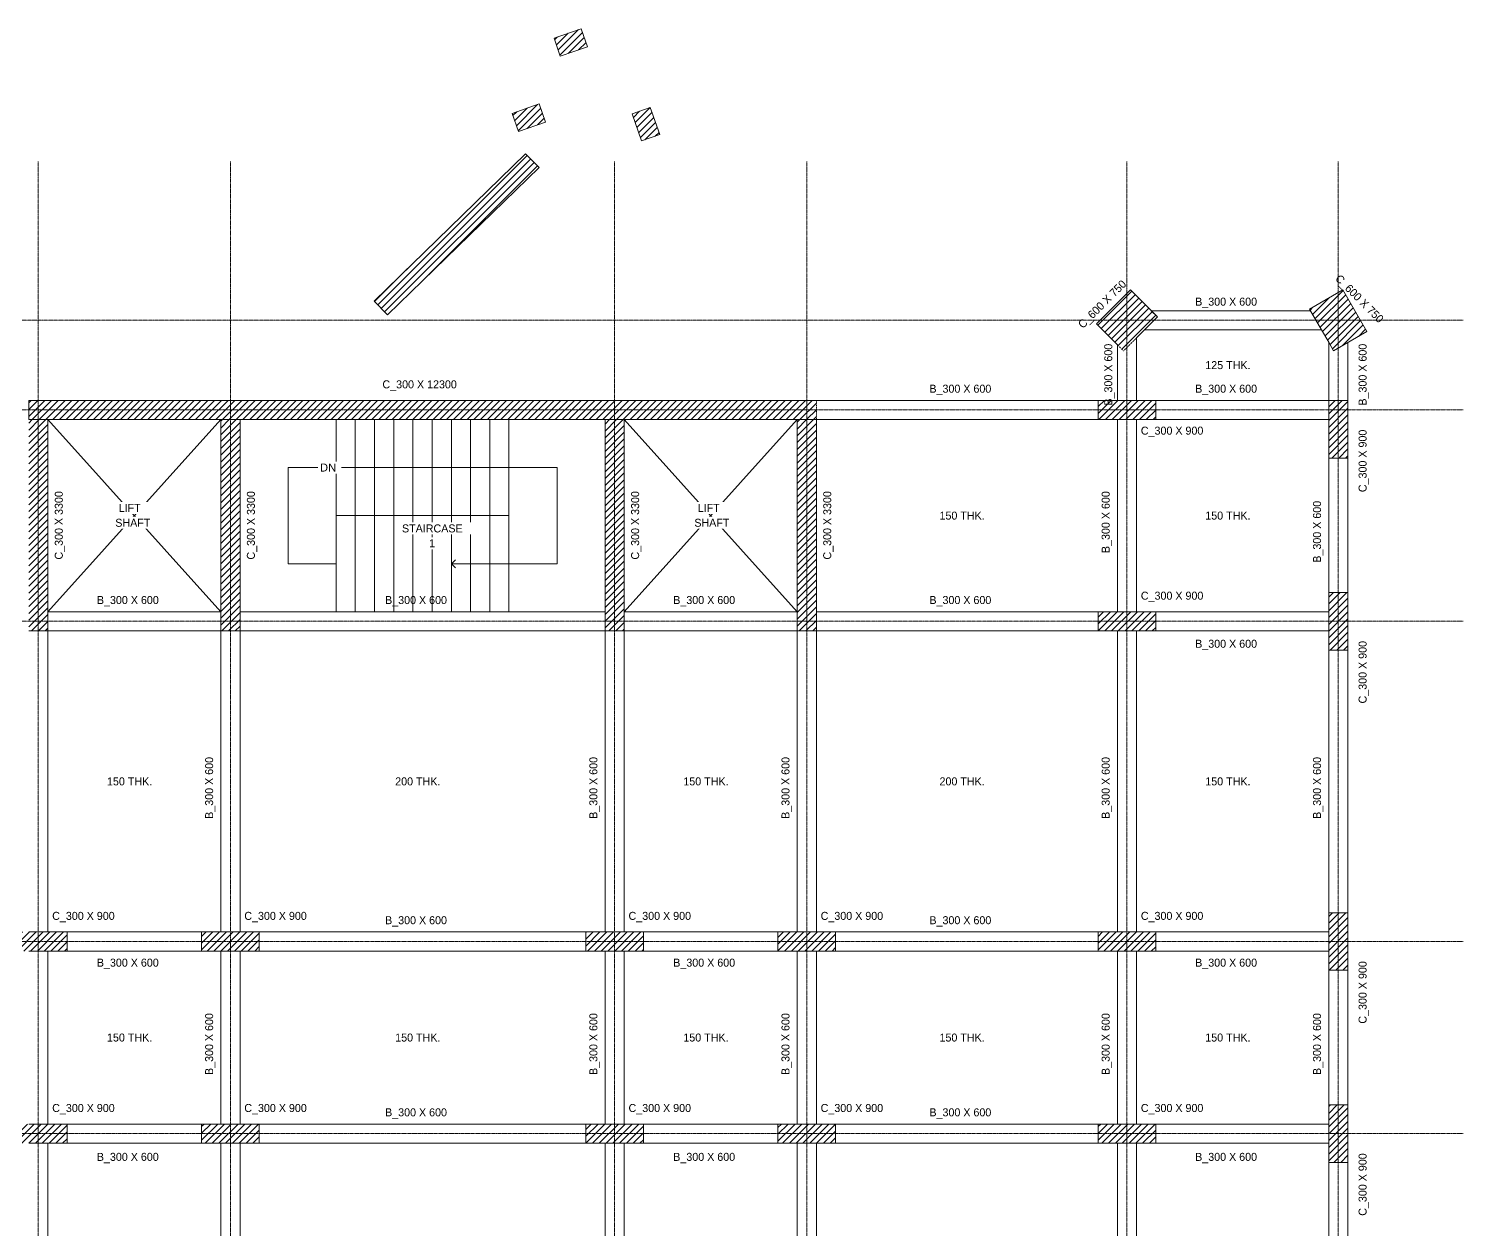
# Model space of a CAD drawing. Header units: millimetres. Extents: x -4286 to 30252, y -4651 to 32254.
# Drawn here: x 7850 to 30252, y 13506 to 32254 of the extents above; entities that cross this region are included whole.
import ezdxf

# ---------------------------------------------------------------- set-up
doc = ezdxf.new("R2010")
doc.units = ezdxf.units.MM
for name, pattern in [('Dash', [6.35, 3.175, -3.175]), ('Grid Line', [22.225, 12.7, -3.175, 3.175, -3.175]), ('Overhead', [3.96875, 2.38125, -1.5875])]:
    doc.linetypes.add(name, pattern=pattern)
for name, color, linetype, lineweight in [('A-DETL', 90, 'Continuous', 18), ('A-FLOR', 192, 'Continuous', 18), ('A-FLOR-IDEN', 11, 'Continuous', 9), ('G-ANNO-TEXT', 231, 'Continuous', 9), ('S-BEAM', 12, 'Continuous', 18), ('S-BEAM-HDLN', 1, 'Dash', 18), ('S-BEAM-IDEN', 2, 'Continuous', 9), ('S-COLS', 52, 'Continuous', 18), ('S-COLS-IDEN', 171, 'Continuous', 9), ('S-GRID', 1, 'Continuous', 9), ('S-STRS', 31, 'Continuous', 18), ('S-STRS-ANNO', 31, 'Continuous', 18), ('S-STRS-IDEN', 31, 'Continuous', 18)]:
    doc.layers.add(name, color=color, linetype=linetype, lineweight=lineweight)
doc.styles.add('Arial', font='arial.ttf', dxfattribs={"height": 125})
doc.styles.add('JetBrains Mono', font='JetBrainsMono-VariableFont_wght.ttf', dxfattribs={"height": 125})
pattern_1 = [(45, (0, 0), (-53.03301, 53.03301), [])]

msp = doc.modelspace()

# ---------------------------------------------------------------- hatches: boundary and pattern name
at = {"layer": 'S-COLS'}
h = msp.add_hatch(dxfattribs=at)
h.set_pattern_fill('FP_3', color=8, style=0, pattern_type=2)
h.set_pattern_definition(pattern_1)
h.paths.add_polyline_path([(16151.8, 31822.9), (16576.9, 31970.5), (16478.4, 32253.9), (16053.4, 32106.2)])
h = msp.add_hatch(dxfattribs=at)
h.set_pattern_fill('FP_3', color=8, style=0, pattern_type=2)
h.set_pattern_definition(pattern_1)
h.paths.add_polyline_path([(15496.5, 30647.5), (15921.6, 30795.2), (15823.1, 31078.5), (15398, 30930.8)])
h = msp.add_hatch(dxfattribs=at)
h.set_pattern_fill('FP_2', color=8, style=0, pattern_type=2)
h.set_pattern_definition(pattern_1)
h.paths.add_polyline_path([(17421.4, 30500.9), (17704.8, 30599.4), (17557.1, 31024.5), (17273.7, 30926)])
h = msp.add_hatch(dxfattribs=at)
h.set_pattern_fill('FP_1', color=8, style=0, pattern_type=2)
h.set_pattern_definition(pattern_1)
h.paths.add_polyline_path([(13452.1, 27786.2), (15819.5, 30085.2), (15610.5, 30300.4), (13243.1, 28001.4)])
h = msp.add_hatch(dxfattribs=at)
h.set_pattern_fill('FP_2', color=8, style=0, pattern_type=2)
h.set_pattern_definition(pattern_1)
h.paths.add_polyline_path([(24947, 27222.7), (25477.3, 27753), (25053, 28177.3), (24522.7, 27647), (24850, 27319.7)])
h = msp.add_hatch(dxfattribs=at)
h.set_pattern_fill('FP_3', color=8, style=0, pattern_type=2)
h.set_pattern_definition(pattern_1)
h.paths.add_polyline_path([(28227.7, 27225.2), (28747.3, 27525.2), (28372.3, 28174.8), (27852.7, 27874.8), (28150, 27359.8)])
h = msp.add_hatch(dxfattribs=at)
h.set_pattern_fill('FP_1', color=8, style=0, pattern_type=2)
h.set_pattern_definition(pattern_1)
h.paths.add_polyline_path([(20150, 26150), (20150, 26450), (7850, 26450), (7850, 26150), (12983.3, 26150)])
h = msp.add_hatch(dxfattribs=at)
h.set_pattern_fill('FP_1', color=8, style=0, pattern_type=2)
h.set_pattern_definition(pattern_1)
h.paths.add_polyline_path([(25450, 26150), (25450, 26450), (24550, 26450), (24550, 26150), (25150, 26150)])
h = msp.add_hatch(dxfattribs=at)
h.set_pattern_fill('FP_1', color=8, style=0, pattern_type=2)
h.set_pattern_definition(pattern_1)
h.paths.add_polyline_path([(28450, 25550), (28450, 26450), (28150, 26450), (28150, 25550)])
h = msp.add_hatch(dxfattribs=at)
h.set_pattern_fill('FP_1', color=8, style=0, pattern_type=2)
h.set_pattern_definition(pattern_1)
h.paths.add_polyline_path([(8150, 22850), (8150, 26150), (7850, 26150), (7850, 22850)])
h = msp.add_hatch(dxfattribs=at)
h.set_pattern_fill('FP_1', color=8, style=0, pattern_type=2)
h.set_pattern_definition(pattern_1)
h.paths.add_polyline_path([(11150, 22850), (11150, 26150), (10850, 26150), (10850, 22850)])
h = msp.add_hatch(dxfattribs=at)
h.set_pattern_fill('FP_1', color=8, style=0, pattern_type=2)
h.set_pattern_definition(pattern_1)
h.paths.add_polyline_path([(17150, 22850), (17150, 26150), (16850, 26150), (16850, 22850)])
h = msp.add_hatch(dxfattribs=at)
h.set_pattern_fill('FP_1', color=8, style=0, pattern_type=2)
h.set_pattern_definition(pattern_1)
h.paths.add_polyline_path([(20150, 22850), (20150, 26150), (19850, 26150), (19850, 22850)])
h = msp.add_hatch(dxfattribs=at)
h.set_pattern_fill('FP_1', color=8, style=0, pattern_type=2)
h.set_pattern_definition(pattern_1)
h.paths.add_polyline_path([(28150, 22550), (28450, 22550), (28450, 23450), (28150, 23450), (28150, 22850)])
h = msp.add_hatch(dxfattribs=at)
h.set_pattern_fill('FP_1', color=8, style=0, pattern_type=2)
h.set_pattern_definition(pattern_1)
h.paths.add_polyline_path([(25450, 22850), (25450, 23150), (24550, 23150), (24550, 22850), (25150, 22850)])
h = msp.add_hatch(dxfattribs=at)
h.set_pattern_fill('FP_1', color=8, style=0, pattern_type=2)
h.set_pattern_definition(pattern_1)
h.paths.add_polyline_path([(28150, 17550), (28450, 17550), (28450, 18450), (28150, 18450), (28150, 17850)])
h = msp.add_hatch(dxfattribs=at)
h.set_pattern_fill('FP_1', color=8, style=0, pattern_type=2)
h.set_pattern_definition(pattern_1)
h.paths.add_polyline_path([(8450, 17850), (8450, 18150), (7550, 18150), (7550, 17850), (8234.3, 17850)])
h = msp.add_hatch(dxfattribs=at)
h.set_pattern_fill('FP_1', color=8, style=0, pattern_type=2)
h.set_pattern_definition(pattern_1)
h.paths.add_polyline_path([(11450, 17850), (11450, 18150), (10550, 18150), (10550, 17850), (11150, 17850)])
h = msp.add_hatch(dxfattribs=at)
h.set_pattern_fill('FP_1', color=8, style=0, pattern_type=2)
h.set_pattern_definition(pattern_1)
h.paths.add_polyline_path([(17150, 17850), (17450, 17850), (17450, 18150), (16550, 18150), (16550, 17850), (16850, 17850)])
h = msp.add_hatch(dxfattribs=at)
h.set_pattern_fill('FP_1', color=8, style=0, pattern_type=2)
h.set_pattern_definition(pattern_1)
h.paths.add_polyline_path([(20150, 17850), (20450, 17850), (20450, 18150), (19550, 18150), (19550, 17850), (19850, 17850)])
h = msp.add_hatch(dxfattribs=at)
h.set_pattern_fill('FP_1', color=8, style=0, pattern_type=2)
h.set_pattern_definition(pattern_1)
h.paths.add_polyline_path([(25150, 17850), (25450, 17850), (25450, 18150), (24550, 18150), (24550, 17850), (24850, 17850)])
h = msp.add_hatch(dxfattribs=at)
h.set_pattern_fill('FP_1', color=8, style=0, pattern_type=2)
h.set_pattern_definition(pattern_1)
h.paths.add_polyline_path([(28150, 14550), (28450, 14550), (28450, 15450), (28150, 15450), (28150, 14850)])
h = msp.add_hatch(dxfattribs=at)
h.set_pattern_fill('FP_1', color=8, style=0, pattern_type=2)
h.set_pattern_definition(pattern_1)
h.paths.add_polyline_path([(8450, 14850), (8450, 15150), (7550, 15150), (7550, 14850), (8234.3, 14850)])
h = msp.add_hatch(dxfattribs=at)
h.set_pattern_fill('FP_1', color=8, style=0, pattern_type=2)
h.set_pattern_definition(pattern_1)
h.paths.add_polyline_path([(10550, 14850), (11450, 14850), (11450, 15150), (10550, 15150)])
h = msp.add_hatch(dxfattribs=at)
h.set_pattern_fill('FP_1', color=8, style=0, pattern_type=2)
h.set_pattern_definition(pattern_1)
h.paths.add_polyline_path([(17450, 14850), (17450, 15150), (16550, 15150), (16550, 14850), (17150, 14850)])
h = msp.add_hatch(dxfattribs=at)
h.set_pattern_fill('FP_1', color=8, style=0, pattern_type=2)
h.set_pattern_definition(pattern_1)
h.paths.add_polyline_path([(20150, 14850), (20450, 14850), (20450, 15150), (19550, 15150), (19550, 14850), (19850, 14850)])
h = msp.add_hatch(dxfattribs=at)
h.set_pattern_fill('FP_1', color=8, style=0, pattern_type=2)
h.set_pattern_definition(pattern_1)
h.paths.add_polyline_path([(24850, 14850), (25450, 14850), (25450, 15150), (24550, 15150), (24550, 14850)])

# ---------------------------------------------------------------- linework, layer by layer
at = {"layer": 'A-DETL'}
for p, q in [((8150, 26150), (10850, 23150)), ((8150, 23150), (10850, 26150)), ((17150, 26150), (19850, 23150)), ((17150, 23150), (19850, 26150))]:
    msp.add_line(p, q, dxfattribs=at)
at = {"layer": 'A-FLOR'}
for p, q in [((25274.3, 27550), (25150, 27425.7)), ((25150, 27425.7), (25150, 26450)), ((28040.2, 27550), (25274.3, 27550)), ((28150, 27359.8), (28040.2, 27550)), ((28150, 26450), (28150, 27359.8)), ((25150, 26450), (28150, 26450)), ((20150, 26150), (20150, 23150)), ((24850, 26150), (20150, 26150)), ((24850, 23150), (24850, 26150)), ((25150, 26150), (25150, 23150)), ((28150, 26150), (25150, 26150)), ((28150, 23150), (28150, 26150)), ((20150, 23150), (24850, 23150)), ((25150, 23150), (28150, 23150)), ((10850, 22850), (8150, 22850)), ((8150, 22850), (8150, 18150)), ((10850, 18150), (10850, 22850)), ((16850, 22850), (11150, 22850)), ((11150, 22850), (11150, 18150)), ((16850, 18150), (16850, 22850)), ((19850, 22850), (17150, 22850)), ((17150, 22850), (17150, 18150)), ((19850, 18150), (19850, 22850)), ((20150, 22850), (20150, 18150)), ((24850, 22850), (20150, 22850)), ((24850, 18150), (24850, 22850)), ((25150, 22850), (25150, 18150)), ((28150, 22850), (25150, 22850)), ((28150, 18150), (28150, 22850)), ((8150, 18150), (10850, 18150)), ((11150, 18150), (16850, 18150)), ((17150, 18150), (19850, 18150)), ((20150, 18150), (24850, 18150)), ((25150, 18150), (28150, 18150)), ((10850, 17850), (8150, 17850)), ((8150, 17850), (8150, 15150)), ((10850, 15150), (10850, 17850)), ((16850, 17850), (11150, 17850)), ((11150, 17850), (11150, 15150)), ((16850, 15150), (16850, 17850)), ((19850, 17850), (17150, 17850)), ((17150, 17850), (17150, 15150)), ((19850, 15150), (19850, 17850)), ((20150, 17850), (20150, 15150)), ((24850, 17850), (20150, 17850)), ((24850, 15150), (24850, 17850)), ((25150, 17850), (25150, 15150)), ((28150, 17850), (25150, 17850)), ((28150, 15150), (28150, 17850)), ((8150, 15150), (10850, 15150)), ((11150, 15150), (16850, 15150)), ((17150, 15150), (19850, 15150)), ((20150, 15150), (24850, 15150)), ((25150, 15150), (28150, 15150)), ((10850, 14850), (8150, 14850)), ((8150, 14850), (8150, 11150)), ((10850, 11150), (10850, 14850)), ((16850, 14850), (11150, 14850)), ((11150, 14850), (11150, 11150)), ((16850, 11150), (16850, 14850)), ((19850, 14850), (17150, 14850)), ((17150, 14850), (17150, 11150)), ((19850, 11150), (19850, 14850)), ((24850, 14850), (20150, 14850)), ((20150, 14850), (20150, 11150)), ((24850, 11150), (24850, 14850)), ((28150, 14850), (25150, 14850)), ((25150, 14850), (25150, 11150)), ((28150, 11150), (28150, 14850))]:
    msp.add_line(p, q, dxfattribs=at)
at = {"layer": 'S-BEAM'}
for p, q in [((25380.3, 27850), (25477.3, 27753)), ((27867, 27850), (25380.3, 27850)), ((28040.2, 27550), (27867, 27850)), ((25477.3, 27753), (25274.3, 27550)), ((25150, 26450), (25150, 27425.7)), ((25274.3, 27550), (28040.2, 27550)), ((28227.7, 27225.2), (28150, 27359.8)), ((28150, 27359.8), (28150, 26450)), ((28450, 27353.6), (28227.7, 27225.2)), ((28450, 26450), (28450, 27353.6)), ((24850, 27319.7), (24850, 26450)), ((24550, 26450), (20150, 26450)), ((24550, 26150), (24550, 26450)), ((24850, 26450), (25150, 26450)), ((25450, 26450), (25450, 26150)), ((28150, 26450), (25450, 26450)), ((28150, 26150), (28150, 26450)), ((28150, 26450), (28450, 26450)), ((20150, 26150), (24550, 26150)), ((25150, 26150), (24850, 26150)), ((24850, 26150), (24850, 23150)), ((25150, 23150), (25150, 26150)), ((25450, 26150), (28150, 26150)), ((28450, 25550), (28150, 25550)), ((28150, 25550), (28150, 23450)), ((28450, 23450), (28450, 25550)), ((28150, 23450), (28450, 23450)), ((8150, 23150), (8150, 22850)), ((10850, 23150), (8150, 23150)), ((10850, 22850), (10850, 23150)), ((11150, 23150), (11150, 22850)), ((16850, 23150), (11150, 23150)), ((16850, 22850), (16850, 23150)), ((17150, 23150), (17150, 22850)), ((19850, 23150), (17150, 23150)), ((19850, 22850), (19850, 23150)), ((20150, 23150), (20150, 22850)), ((24550, 23150), (20150, 23150)), ((24550, 22850), (24550, 23150)), ((24850, 23150), (25150, 23150)), ((25450, 23150), (25450, 22850)), ((28150, 23150), (25450, 23150)), ((28150, 22850), (28150, 23150)), ((8150, 22850), (7850, 22850)), ((8150, 18150), (8150, 22850)), ((8150, 22850), (10850, 22850)), ((11150, 22850), (10850, 22850)), ((10850, 22850), (10850, 18150)), ((11150, 18150), (11150, 22850)), ((11150, 22850), (16850, 22850)), ((17150, 22850), (16850, 22850)), ((16850, 22850), (16850, 18150)), ((17150, 18150), (17150, 22850)), ((17150, 22850), (19850, 22850)), ((20150, 22850), (19850, 22850)), ((19850, 22850), (19850, 18150)), ((20150, 18150), (20150, 22850)), ((20150, 22850), (24550, 22850)), ((25150, 22850), (24850, 22850)), ((24850, 22850), (24850, 18150)), ((25150, 18150), (25150, 22850)), ((25450, 22850), (28150, 22850)), ((28450, 22550), (28150, 22550)), ((28150, 22550), (28150, 18450)), ((28450, 18450), (28450, 22550)), ((28150, 18450), (28450, 18450)), ((7850, 18150), (8150, 18150)), ((8450, 18150), (8450, 17850)), ((10550, 18150), (8450, 18150)), ((10550, 17850), (10550, 18150)), ((10850, 18150), (11150, 18150)), ((11450, 18150), (11450, 17850)), ((16550, 18150), (11450, 18150)), ((16550, 17850), (16550, 18150)), ((16850, 18150), (17150, 18150)), ((17450, 18150), (17450, 17850)), ((19550, 18150), (17450, 18150)), ((19550, 17850), (19550, 18150)), ((19850, 18150), (20150, 18150)), ((20450, 18150), (20450, 17850)), ((24550, 18150), (20450, 18150)), ((24550, 17850), (24550, 18150)), ((24850, 18150), (25150, 18150)), ((25450, 18150), (25450, 17850)), ((28150, 18150), (25450, 18150)), ((28150, 17850), (28150, 18150)), ((8150, 17850), (7850, 17850)), ((8150, 15150), (8150, 17850)), ((8450, 17850), (10550, 17850)), ((11150, 17850), (10850, 17850)), ((10850, 17850), (10850, 15150)), ((11150, 15150), (11150, 17850)), ((11450, 17850), (16550, 17850)), ((17150, 17850), (16850, 17850)), ((16850, 17850), (16850, 15150)), ((17150, 15150), (17150, 17850)), ((17450, 17850), (19550, 17850)), ((20150, 17850), (19850, 17850)), ((19850, 17850), (19850, 15150)), ((20150, 15150), (20150, 17850)), ((20450, 17850), (24550, 17850)), ((25150, 17850), (24850, 17850)), ((24850, 17850), (24850, 15150)), ((25150, 15150), (25150, 17850)), ((25450, 17850), (28150, 17850)), ((28450, 17550), (28150, 17550)), ((28150, 17550), (28150, 15450)), ((28450, 15450), (28450, 17550)), ((28150, 15450), (28450, 15450)), ((7850, 15150), (8150, 15150)), ((8450, 15150), (8450, 14850)), ((10550, 15150), (8450, 15150)), ((10550, 14850), (10550, 15150)), ((10850, 15150), (11150, 15150)), ((11450, 15150), (11450, 14850)), ((16550, 15150), (11450, 15150)), ((16550, 14850), (16550, 15150)), ((16850, 15150), (17150, 15150)), ((17450, 15150), (17450, 14850)), ((19550, 15150), (17450, 15150)), ((19550, 14850), (19550, 15150)), ((19850, 15150), (20150, 15150)), ((20450, 15150), (20450, 14850)), ((24550, 15150), (20450, 15150)), ((24550, 14850), (24550, 15150)), ((24850, 15150), (25150, 15150)), ((25450, 15150), (25450, 14850)), ((28150, 15150), (25450, 15150)), ((28150, 14850), (28150, 15150)), ((8150, 14850), (7850, 14850)), ((8150, 11150), (8150, 14850)), ((8450, 14850), (10550, 14850)), ((11150, 14850), (10850, 14850)), ((10850, 14850), (10850, 11150)), ((11150, 11150), (11150, 14850)), ((11450, 14850), (16550, 14850)), ((17150, 14850), (16850, 14850)), ((16850, 14850), (16850, 11150)), ((17150, 11150), (17150, 14850)), ((17450, 14850), (19550, 14850)), ((20150, 14850), (19850, 14850)), ((19850, 14850), (19850, 11150)), ((20150, 11150), (20150, 14850)), ((20450, 14850), (24550, 14850)), ((25150, 14850), (24850, 14850)), ((24850, 14850), (24850, 11150)), ((25150, 11150), (25150, 14850)), ((25450, 14850), (28150, 14850)), ((28450, 14550), (28150, 14550)), ((28150, 14550), (28150, 11450)), ((28450, 11450), (28450, 14550))]:
    msp.add_line(p, q, dxfattribs=at)
at = {"layer": 'S-BEAM-HDLN'}
for p, q in [((24947, 27222.7), (25150, 27425.7)), ((24850, 27319.7), (24947, 27222.7)), ((20150, 26150), (20150, 26450))]:
    msp.add_line(p, q, dxfattribs=at)
at = {"layer": 'S-COLS'}
for p, q in [((16053.4, 32106.2), (16478.4, 32253.9)), ((16151.8, 31822.9), (16053.4, 32106.2)), ((16478.4, 32253.9), (16576.9, 31970.5)), ((16576.9, 31970.5), (16151.8, 31822.9)), ((15398, 30930.8), (15823.1, 31078.5)), ((15496.5, 30647.5), (15398, 30930.8)), ((15823.1, 31078.5), (15921.6, 30795.2)), ((17273.7, 30926), (17557.1, 31024.5)), ((17421.4, 30500.9), (17273.7, 30926)), ((17557.1, 31024.5), (17704.8, 30599.4)), ((15921.6, 30795.2), (15496.5, 30647.5)), ((17704.8, 30599.4), (17421.4, 30500.9)), ((13243.1, 28001.4), (15610.5, 30300.4)), ((15610.5, 30300.4), (15819.5, 30085.2)), ((15819.5, 30085.2), (13452.1, 27786.2)), ((24522.7, 27647), (25053, 28177.3)), ((25053, 28177.3), (25477.3, 27753)), ((27852.7, 27874.8), (28372.3, 28174.8)), ((28372.3, 28174.8), (28747.3, 27525.2)), ((13452.1, 27786.2), (13243.1, 28001.4)), ((28040.2, 27550), (27852.7, 27874.8)), ((24850, 27319.7), (24522.7, 27647)), ((25477.3, 27753), (25274.3, 27550)), ((25274.3, 27550), (25150, 27425.7)), ((28150, 27359.8), (28040.2, 27550)), ((28227.7, 27225.2), (28150, 27359.8)), ((28747.3, 27525.2), (28227.7, 27225.2)), ((7850, 26450), (20150, 26450)), ((7850, 26150), (7850, 26450)), ((24550, 26450), (25150, 26450)), ((24550, 26150), (24550, 26450)), ((25150, 26450), (25450, 26450)), ((25450, 26450), (25450, 26150)), ((28150, 26450), (28450, 26450)), ((28150, 26150), (28150, 26450)), ((28450, 26450), (28450, 25550)), ((7850, 26150), (8150, 26150)), ((20150, 26150), (7850, 26150)), ((8150, 26150), (8150, 22850)), ((10850, 26150), (11150, 26150)), ((10850, 22850), (10850, 26150)), ((11150, 26150), (11150, 22850)), ((16850, 26150), (17150, 26150)), ((16850, 22850), (16850, 26150)), ((17150, 26150), (17150, 22850)), ((19850, 26150), (20150, 26150)), ((19850, 22850), (19850, 26150)), ((20150, 26150), (20150, 22850)), ((24850, 26150), (24550, 26150)), ((25150, 26150), (24850, 26150)), ((25450, 26150), (25150, 26150)), ((28150, 25550), (28150, 26150)), ((28450, 25550), (28150, 25550)), ((28150, 23450), (28450, 23450)), ((28150, 23150), (28150, 23450)), ((28450, 23450), (28450, 22550)), ((24550, 23150), (24850, 23150)), ((24550, 22850), (24550, 23150)), ((24850, 23150), (25150, 23150)), ((25150, 23150), (25450, 23150)), ((25450, 23150), (25450, 22850)), ((28150, 22850), (28150, 23150)), ((8150, 22850), (7850, 22850)), ((11150, 22850), (10850, 22850)), ((17150, 22850), (16850, 22850)), ((20150, 22850), (19850, 22850)), ((24850, 22850), (24550, 22850)), ((25150, 22850), (24850, 22850)), ((25450, 22850), (25150, 22850)), ((28150, 22550), (28150, 22850)), ((28450, 22550), (28150, 22550)), ((28150, 18450), (28450, 18450)), ((28150, 18150), (28150, 18450)), ((28450, 18450), (28450, 17550)), ((7850, 18150), (8150, 18150)), ((8150, 18150), (8450, 18150)), ((8450, 18150), (8450, 17850)), ((10550, 18150), (10850, 18150)), ((10550, 17850), (10550, 18150)), ((10850, 18150), (11150, 18150)), ((11150, 18150), (11450, 18150)), ((11450, 18150), (11450, 17850)), ((16550, 18150), (16850, 18150)), ((16550, 17850), (16550, 18150)), ((16850, 18150), (17150, 18150)), ((17150, 18150), (17450, 18150)), ((17450, 18150), (17450, 17850)), ((19550, 18150), (19850, 18150)), ((19550, 17850), (19550, 18150)), ((19850, 18150), (20150, 18150)), ((20150, 18150), (20450, 18150)), ((20450, 18150), (20450, 17850)), ((24550, 18150), (24850, 18150)), ((24550, 17850), (24550, 18150)), ((24850, 18150), (25150, 18150)), ((25150, 18150), (25450, 18150)), ((25450, 18150), (25450, 17850)), ((28150, 17850), (28150, 18150)), ((8150, 17850), (7850, 17850)), ((8450, 17850), (8150, 17850)), ((10850, 17850), (10550, 17850)), ((11150, 17850), (10850, 17850)), ((11450, 17850), (11150, 17850)), ((16850, 17850), (16550, 17850)), ((17150, 17850), (16850, 17850)), ((17450, 17850), (17150, 17850)), ((19850, 17850), (19550, 17850)), ((20150, 17850), (19850, 17850)), ((20450, 17850), (20150, 17850)), ((24850, 17850), (24550, 17850)), ((25150, 17850), (24850, 17850)), ((25450, 17850), (25150, 17850)), ((28150, 17550), (28150, 17850)), ((28450, 17550), (28150, 17550)), ((28150, 15450), (28450, 15450)), ((28150, 15150), (28150, 15450)), ((28450, 15450), (28450, 14550)), ((7850, 15150), (8150, 15150)), ((8150, 15150), (8450, 15150)), ((8450, 15150), (8450, 14850)), ((10550, 15150), (10850, 15150)), ((10550, 14850), (10550, 15150)), ((10850, 15150), (11150, 15150)), ((11150, 15150), (11450, 15150)), ((11450, 15150), (11450, 14850)), ((16550, 15150), (16850, 15150)), ((16550, 14850), (16550, 15150)), ((16850, 15150), (17150, 15150)), ((17150, 15150), (17450, 15150)), ((17450, 15150), (17450, 14850)), ((19550, 15150), (19850, 15150)), ((19550, 14850), (19550, 15150)), ((19850, 15150), (20150, 15150)), ((20150, 15150), (20450, 15150)), ((20450, 15150), (20450, 14850)), ((24550, 15150), (24850, 15150)), ((24550, 14850), (24550, 15150)), ((24850, 15150), (25150, 15150)), ((25150, 15150), (25450, 15150)), ((25450, 15150), (25450, 14850)), ((28150, 14850), (28150, 15150)), ((8150, 14850), (7850, 14850)), ((8450, 14850), (8150, 14850)), ((10850, 14850), (10550, 14850)), ((11150, 14850), (10850, 14850)), ((11450, 14850), (11150, 14850)), ((16850, 14850), (16550, 14850)), ((17150, 14850), (16850, 14850)), ((17450, 14850), (17150, 14850)), ((19850, 14850), (19550, 14850)), ((20150, 14850), (19850, 14850)), ((20450, 14850), (20150, 14850)), ((24850, 14850), (24550, 14850)), ((25150, 14850), (24850, 14850)), ((25450, 14850), (25150, 14850)), ((28150, 14550), (28150, 14850)), ((28450, 14550), (28150, 14550))]:
    msp.add_line(p, q, dxfattribs=at)
at = {"layer": 'S-GRID', "linetype": 'Grid Line'}
for p, q in [((8000, 30181.3), (8000, -4050.9)), ((11000, 30181.3), (11000, -4050.9)), ((17000, 30181.3), (17000, -4050.9)), ((20000, 30181.3), (20000, -4050.9)), ((25000, 30181.3), (25000, -4050.9)), ((28300, 30181.3), (28300, -4050.9)), ((30252.4, 27700), (-3685.8, 27700)), ((30252.4, 26300), (-3685.8, 26300)), ((30252.4, 23000), (-3685.8, 23000)), ((30252.4, 18000), (-3685.8, 18000)), ((30252.4, 15000), (-3685.8, 15000))]:
    msp.add_line(p, q, dxfattribs=at)
at = {"layer": 'S-STRS'}
for p, q in [((11150, 26150), (11150, 23150)), ((12650, 26150), (11150, 26150)), ((12650, 24650), (12650, 26150)), ((12950, 24650), (12950, 26150)), ((13250, 24650), (13250, 26150)), ((13550, 24650), (13550, 26150)), ((13850, 24650), (13850, 26150)), ((14150, 24650), (14150, 26150)), ((14450, 24650), (14450, 26150)), ((14750, 24650), (14750, 26150)), ((15050, 24650), (15050, 26150)), ((15350, 24650), (15350, 26150)), ((12650, 23150), (12650, 24650)), ((12950, 24650), (12650, 24650)), ((13250, 24650), (12950, 24650)), ((12950, 24650), (12950, 23150)), ((13550, 24650), (13250, 24650)), ((13250, 24650), (13250, 23150)), ((13850, 24650), (13550, 24650)), ((13550, 24650), (13550, 23150)), ((14150, 24650), (13850, 24650)), ((13850, 24650), (13850, 23150)), ((14450, 24650), (14150, 24650)), ((14150, 24650), (14150, 23150)), ((14750, 24650), (14450, 24650)), ((14450, 24650), (14450, 23150)), ((15050, 24650), (14750, 24650)), ((14750, 24650), (14750, 23150)), ((15350, 24650), (15050, 24650)), ((15050, 24650), (15050, 23150)), ((15350, 24650), (15350, 23150)), ((11150, 23150), (12650, 23150))]:
    msp.add_line(p, q, dxfattribs=at)
at = {"layer": 'S-STRS', "linetype": 'Overhead'}
for p, q in [((12650, 24650), (12650, 26150)), ((12950, 24650), (12950, 26150)), ((13250, 24650), (13250, 26150)), ((13550, 24650), (13550, 26150)), ((13850, 24650), (13850, 26150)), ((14150, 24650), (14150, 26150)), ((14450, 24650), (14450, 26150)), ((14750, 24650), (14750, 26150)), ((15050, 24650), (15050, 26150)), ((15350, 24650), (15350, 26150)), ((12950, 24650), (12950, 23150)), ((13250, 24650), (13250, 23150)), ((13550, 24650), (13550, 23150)), ((13850, 24650), (13850, 23150)), ((14150, 24650), (14150, 23150)), ((14450, 24650), (14450, 23150)), ((14750, 24650), (14750, 23150)), ((15050, 24650), (15050, 23150)), ((15350, 24650), (15350, 23150))]:
    msp.add_line(p, q, dxfattribs=at)
at = {"layer": 'S-STRS-ANNO'}
for p, q in [((11900, 25400), (11900, 23900)), ((12650, 25400), (11900, 25400)), ((12950, 25400), (12650, 25400)), ((13250, 25400), (12950, 25400)), ((13550, 25400), (13250, 25400)), ((13850, 25400), (13550, 25400)), ((14150, 25400), (13850, 25400)), ((14450, 25400), (14150, 25400)), ((14750, 25400), (14450, 25400)), ((15050, 25400), (14750, 25400)), ((15350, 25400), (15050, 25400)), ((16100, 25400), (15350, 25400)), ((16100, 23900), (16100, 25400)), ((11900, 23900), (12650, 23900)), ((14450, 23900), (14512.5, 23962.5)), ((14450, 23900), (14750, 23900)), ((14450, 23900), (14512.5, 23837.5)), ((14750, 23900), (15050, 23900)), ((15050, 23900), (15350, 23900)), ((15350, 23900), (16100, 23900))]:
    msp.add_line(p, q, dxfattribs=at)

# ---------------------------------------------------------------- texts
at = {"layer": 'A-FLOR-IDEN', "char_height": 125, "width": 1026.16, "attachment_point": 1, "style": 'JetBrains Mono'}
for s, insert in [('125 THK.', (26223.1, 27063)), ('150 THK.', (22073.1, 24713)), ('150 THK.', (26223.1, 24713)), ('150 THK.', (9073.1, 20563)), ('200 THK.', (13573.1, 20563)), ('150 THK.', (18073.1, 20563)), ('200 THK.', (22073.1, 20563)), ('150 THK.', (26223.1, 20563)), ('150 THK.', (9073.1, 16563)), ('150 THK.', (13573.1, 16563)), ('150 THK.', (18073.1, 16563)), ('150 THK.', (22073.1, 16563)), ('150 THK.', (26223.1, 16563))]:
    msp.add_mtext(s, dxfattribs=dict(at, insert=insert))
at = {"layer": 'S-BEAM-IDEN', "char_height": 125, "width": 1410.97, "attachment_point": 1, "style": 'JetBrains Mono'}
for insert in [(26065.1, 28054.1), (21915.1, 26694.8), (26065.1, 26694.8), (8915.1, 23394.8), (13415.1, 23394.8), (17915.1, 23394.8), (21915.1, 23394.8), (26065.1, 22712.2), (13415.1, 18394.8), (21915.1, 18394.8), (8914.3, 17732.4), (17915.1, 17732.4), (26065.1, 17732.4), (13415.1, 15394.8), (21915.1, 15394.8), (8914.3, 14699.6), (17915.1, 14699.6), (26065.1, 14699.6)]:
    msp.add_mtext('B_300 X 600', dxfattribs=dict(at, insert=insert))
at = {"layer": 'S-BEAM-IDEN', "char_height": 125, "width": 1410.97, "attachment_point": 1, "rotation": 90, "style": 'JetBrains Mono'}
for insert in [(24645.9, 26368), (28617.3, 26368), (24605.2, 24065.1), (27905.2, 23915.1), (10605.2, 19915.1), (16605.2, 19915.1), (19605.2, 19915.1), (24605.2, 19915.1), (27905.2, 19915.1), (10605.2, 15915.1), (16605.2, 15915.1), (19605.2, 15915.1), (24605.2, 15915.1), (27905.2, 15915.1)]:
    msp.add_mtext('B_300 X 600', dxfattribs=dict(at, insert=insert))
at = {"layer": 'S-COLS-IDEN', "char_height": 125, "attachment_point": 1, "style": 'JetBrains Mono'}
for s, insert, width, rotation in [('C_600 X 750', (24223.4, 27652.1), 1410.97, 45), ('C_600 X 750', (28331.3, 28427.2), 1410.97, 315), ('C_300 X 900', (28617.3, 25017), 1410.97, 90), ('C_300 X 3300', (8257.3, 23964), 1539.24, 90), ('C_300 X 3300', (11257.3, 23964), 1539.24, 90), ('C_300 X 3300', (17257.3, 23964), 1539.24, 90), ('C_300 X 3300', (20257.3, 23964), 1539.24, 90), ('C_300 X 900', (28617.3, 21717), 1410.97, 90), ('C_300 X 900', (28617.3, 16717), 1410.97, 90), ('C_300 X 900', (28617.3, 13717), 1410.97, 90)]:
    msp.add_mtext(s, dxfattribs=dict(at, insert=insert, width=width, rotation=rotation))
for s, insert, width in [('C_300 X 12300', (13374.1, 26762.7), 1667.51), ('C_300 X 900', (25217, 26039.8), 1410.97), ('C_300 X 900', (25217, 23462.7), 1410.97), ('C_300 X 900', (8217, 18462.7), 1410.97), ('C_300 X 900', (11217, 18462.7), 1410.97), ('C_300 X 900', (17217, 18462.7), 1410.97), ('C_300 X 900', (20217, 18462.7), 1410.97), ('C_300 X 900', (25217, 18462.7), 1410.97), ('C_300 X 900', (8217, 15462.7), 1410.97), ('C_300 X 900', (11217, 15462.7), 1410.97), ('C_300 X 900', (17217, 15462.7), 1410.97), ('C_300 X 900', (20217, 15462.7), 1410.97), ('C_300 X 900', (25217, 15462.7), 1410.97)]:
    msp.add_mtext(s, dxfattribs=dict(at, insert=insert, width=width))

# ---------------------------------------------------------------- next in the draw order: texts
at = {"layer": 'G-ANNO-TEXT', "color": 7, "char_height": 125, "attachment_point": 1, "style": 'JetBrains Mono', "bg_fill": 3, "box_fill_scale": 1.25, "bg_fill_color": 9, "bg_fill_true_color": 13158600, "bg_fill_transparency": 0}
for s, insert, width in [('LIFT ', (9254.9, 24833), 641.35), ('LIFT ', (18297.1, 24833), 641.35), ('STAIRCASE ', (13679, 24513), 1182.489)]:
    msp.add_mtext(s, dxfattribs=dict(at, insert=insert, width=width))
at = {"layer": 'S-STRS-IDEN', "insert": (12398.9, 25464.2), "char_height": 125, "width": 301.369, "attachment_point": 1, "line_spacing_factor": 0.941778, "style": 'Arial', "bg_fill": 3, "box_fill_scale": 1.25, "bg_fill_color": 9, "bg_fill_true_color": 13158600, "bg_fill_transparency": 0}
msp.add_mtext('DN', dxfattribs=at)

# ---------------------------------------------------------------- next in the draw order: texts
at = {"layer": 'G-ANNO-TEXT', "color": 7, "char_height": 125, "attachment_point": 1, "style": 'JetBrains Mono', "bg_fill": 3, "box_fill_scale": 1.25, "bg_fill_color": 9, "bg_fill_true_color": 13158600, "bg_fill_transparency": 0}
for s, insert, width in [('SHAFT', (9202, 24601.4), 641.35), ('SHAFT', (18244.2, 24601.4), 641.35), ('1', (14102.3, 24281.4), 128.27)]:
    msp.add_mtext(s, dxfattribs=dict(at, insert=insert, width=width))

doc.saveas('drawing.dxf')
